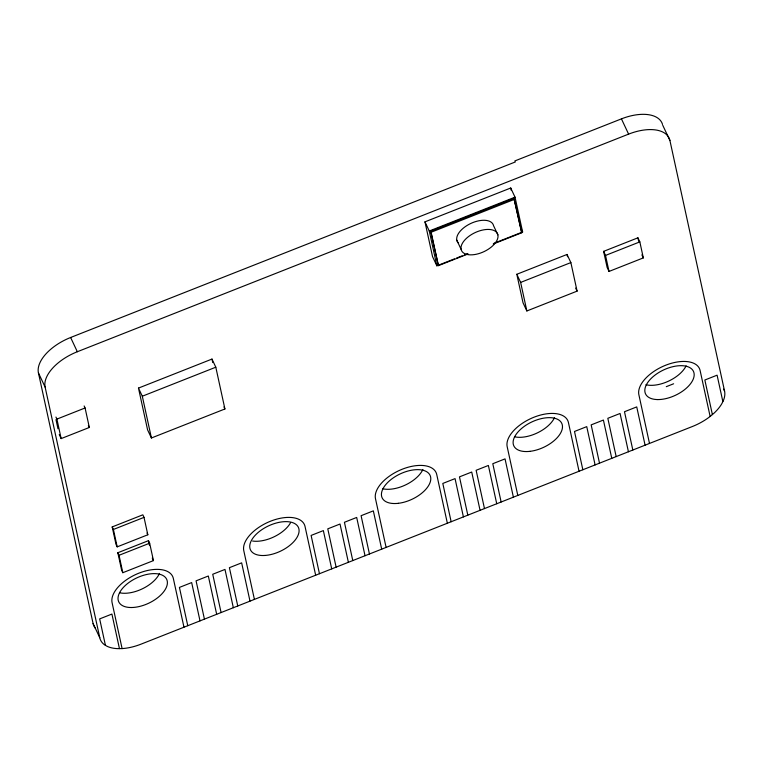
<?xml version="1.0" encoding="UTF-8"?>
<svg xmlns="http://www.w3.org/2000/svg" width="763" height="763" viewBox="0 0 763 763"><rect width="100%" height="100%" fill="white"/><g stroke="black" fill="none" stroke-linecap="round" stroke-linejoin="round"><path stroke-width="1.14" d="M662.503 124.35A39.724 20.992 -25.2 0 0 621.435 118.866L514.853 160.936L515.33 161.956L70.625 337.494A39.724 20.992 -25.2 0 0 38.427 372.888L93.086 623.514L99.781 637.754A39.724 20.992 -25.2 0 0 104.321 644.64L106.982 646.251A39.724 20.992 -25.2 0 0 117.779 648.645L122.099 648.588A39.724 20.992 -25.2 0 0 141.088 644.134L692.375 426.517A39.724 20.992 -25.2 0 0 710.134 416.464L713.806 413.374A39.724 20.992 -25.2 0 0 721.922 403.513L723.515 400.222A39.724 20.992 -25.2 0 0 724.573 391.123L669.914 140.497L662.742 125.246M99.781 637.754L45.131 387.127A39.724 20.992 -25.2 0 1 77.33 351.733L628.607 134.126A39.724 20.992 -25.2 0 1 669.914 140.497M454.452 258.876L436.865 265.82L432.554 256.664L424.962 221.852L510.724 188.003L515.025 197.159L522.617 231.971L494.033 243.254M436.865 265.82L429.273 231.008L515.025 197.159M468.015 253.974L438.42 265.658L430.647 231.218L513.957 198.342L521.72 232.772L493.222 244.017M438.42 265.658L431.133 232.238L514.434 199.353M456.656 258.008L462.149 255.834M464.352 254.966L467.652 253.669M85.084 407.976L89.338 427.471L61.154 438.591L56.91 419.106L85.084 407.976L84.13 405.945M138.475 388.09L211.98 359.068L215.805 367.203L224.913 408.978L151.417 437.991L147.583 429.855L138.475 388.09L142.309 396.226L151.417 437.991M142.309 396.226L215.805 367.203M516.809 274.279L567.033 254.451L570.867 262.586L577.086 291.132L526.861 310.961L523.036 302.825L516.809 274.279L520.633 282.415L526.861 310.961M520.633 282.415L570.867 262.586M603.619 251.361L637.916 237.818L639.833 241.881L643.323 257.894L609.017 271.437L607.11 267.365L603.619 251.361L605.526 255.424L609.017 271.437M605.526 255.424L639.833 241.881M112.199 526.918L142.834 514.825L144.026 517.371L147.822 534.777L117.197 546.861L115.995 544.324L112.199 526.918L113.401 529.465L117.197 546.861M113.401 529.465L144.026 517.371M117.836 552.746L148.461 540.662L149.662 543.199L153.458 560.605L122.824 572.698L121.632 570.152L117.836 552.746L119.028 555.292L122.824 572.698M119.028 555.292L149.662 543.199M666.271 386.679L673.624 383.779M621.435 118.866L628.607 134.126M723.61 389.092L724.573 391.123M641.883 254.842L643.323 257.894M575.655 288.08L577.086 291.132M521.663 229.93L522.617 231.971M521.72 232.772L513.957 198.342M497.886 234.89A19.857 10.491 -25.2 0 0 468.348 236.721A19.857 10.491 -25.2 0 0 472.287 254.813A19.857 10.491 -25.2 0 0 497.886 234.89L493.575 225.734A19.857 10.491 -25.2 0 0 470.542 223.578A19.857 10.491 -25.2 0 0 458.038 242.701M456.827 240.24L461.129 249.396M430.647 231.218L431.133 232.238M424.962 221.852L429.273 231.008M223.96 406.946L224.913 408.978M70.625 337.494L77.33 351.733M147.021 533.079L147.822 534.777M152.257 558.068L153.458 560.605M88.374 425.439L89.338 427.471M38.427 372.888L45.131 387.127M55.947 417.065L56.91 419.106M59.247 434.529L61.154 438.591M722.857 401.586L717.096 375.177L704.85 380.012L712.384 414.576M710.134 416.464L700.119 370.532A33.095 17.492 -25.2 0 0 665.698 365.219A33.095 17.492 -25.2 0 0 638.869 394.709L649.494 443.446M637.916 237.818L638.669 241.251M645.088 445.191L636.733 406.898L624.487 411.734L632.832 450.027M628.426 451.763L620.071 413.47L607.825 418.305L616.17 456.598M611.764 458.344L603.409 420.051L591.163 424.886L599.508 463.179M567.033 254.451L567.538 256.74M595.102 464.915L586.747 426.631L574.501 431.467L582.846 469.75M579.05 471.248L568.425 422.521A33.095 17.492 -25.2 0 0 534.005 417.208A33.095 17.492 -25.2 0 0 507.176 446.698L517.8 495.435M510.724 188.003L511.229 190.321M513.385 497.171L505.039 458.878L492.793 463.713L501.138 502.006M496.732 503.752L488.377 465.459L476.131 470.294L484.476 508.587M480.07 510.323L471.715 472.039L459.469 476.875L467.814 515.159M463.408 516.904L455.053 478.611L442.807 483.446L451.152 521.739M447.356 523.237L436.732 474.5A33.095 17.492 -25.2 0 0 402.311 469.188A33.095 17.492 -25.2 0 0 375.482 498.687L386.107 547.414M381.691 549.16L373.345 510.867L361.09 515.702L369.445 553.995M365.029 555.731L356.683 517.448L344.428 522.283L352.783 560.567M348.376 562.312L340.021 524.019L327.775 528.854L336.121 567.147M331.714 568.883L323.359 530.6L311.113 535.435L319.459 573.719M315.663 575.226L305.038 526.489A33.095 17.492 -25.2 0 0 270.617 521.177A33.095 17.492 -25.2 0 0 243.778 550.667L254.413 599.403M211.98 359.068L212.743 362.549M249.997 601.139L241.652 562.856L229.396 567.691L237.751 605.975M233.335 607.72L224.99 569.427L212.734 574.262L221.089 612.555M216.673 614.301L208.328 576.008L196.072 580.843L204.427 619.136M200.011 620.872L191.666 582.579L179.419 587.415L187.765 625.708M183.969 627.205L173.344 578.478A33.095 17.492 -25.2 0 0 138.914 573.156A33.095 17.492 -25.2 0 0 112.085 602.656L122.099 648.588M148.461 540.662L149.472 545.297M119.448 648.626L111.913 614.062L99.667 618.898L105.418 645.307M55.995 419.621L57.988 428.796M95.518 628.426A39.724 20.992 -25.2 0 1 93.086 623.514M422.874 469.522A26.476 13.992 -25.2 0 1 382.854 488.778M290.484 522.855A26.476 13.992 -25.2 0 1 252.61 541.034M554.539 417.599A26.476 13.992 -25.2 0 1 514.481 436.779M159.515 573.423A26.476 13.992 -25.2 0 1 119.533 592.765M686.128 365.83A26.476 13.992 -25.2 0 1 645.937 384.733M530.047 451.334A26.476 13.992 -25.2 0 0 561.978 423.846A26.476 13.992 -25.2 0 0 521.377 428.644A26.476 13.992 -25.2 0 0 530.047 451.334M398.439 503.303A26.476 13.992 -25.2 0 0 430.265 475.778A26.476 13.992 -25.2 0 0 389.616 480.69A26.476 13.992 -25.2 0 0 398.439 503.303M264.875 555.464A26.476 13.992 -25.2 0 0 298.896 528.854A26.476 13.992 -25.2 0 0 259.449 531.42A26.476 13.992 -25.2 0 0 264.875 555.464M131.551 607.52A26.476 13.992 -25.2 0 0 167.364 581.873A26.476 13.992 -25.2 0 0 129.224 582.303A26.476 13.992 -25.2 0 0 131.551 607.52M657.878 399.574A26.476 13.992 -25.2 0 0 694.168 374.242A26.476 13.992 -25.2 0 0 656.438 374.061A26.476 13.992 -25.2 0 0 657.878 399.574"/></g></svg>
